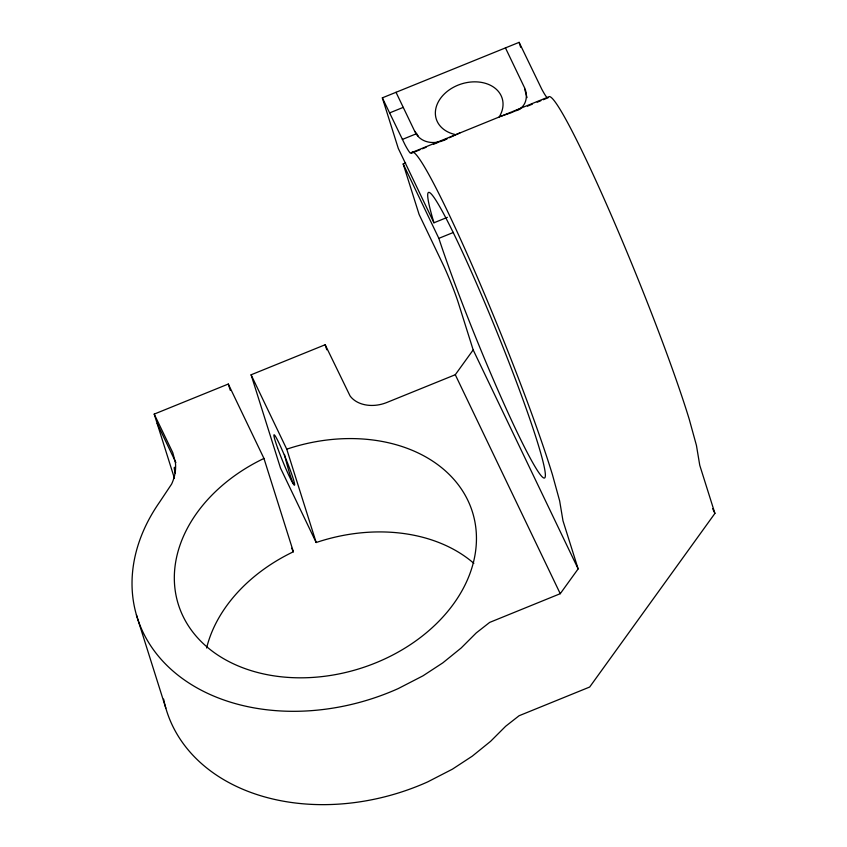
<?xml version="1.0" encoding="UTF-8"?>
<svg xmlns="http://www.w3.org/2000/svg" width="847" height="847" viewBox="0 0 847 847"><rect width="100%" height="100%" fill="white"/><g stroke="black" fill="none" stroke-linecap="round" stroke-linejoin="round"><path stroke-width="1.27" d="M548.221 97.733L547.13 97.638A61.937 4.351 67.9 0 1 541.72 89.073L519.126 42.35L382.336 97.85L404.93 144.572A61.937 4.351 67.9 0 0 410.35 153.138L548.697 96.854A197.309 13.87 67.9 0 1 609.819 211.814A197.309 13.87 67.9 0 1 689.246 419.286L696.435 445.406L699.76 465.289L714.921 513.398L589.671 687.033L519.095 715.736L505.659 726.26L490.604 741.316L472.277 756.159L452.425 769.161L427.671 781.908A197.309 148.003 -17.5 0 1 163.63 699.103M473.844 563.34A154.143 115.626 -17.5 0 0 316.175 542.525L280.526 468.126L251.093 374.798L325.184 344.74L350.055 395.92A30.831 23.123 -17.5 0 0 387.492 402.219L455.284 374.723L473.177 349.917L458.598 303.66A30.831 2.17 67.9 0 0 443.775 266L419.127 214.513L403.183 163.958L405.628 162.963M206.615 647.987A154.143 115.626 -17.5 0 1 293.38 551.768L263.957 458.439L228.298 384.04L154.207 414.109L172.799 452.69L175.424 462.737A61.937 46.458 -17.5 0 1 171.634 484.05L159.628 502.08A197.309 148.003 -17.5 0 0 178.505 675.599A197.309 148.003 -17.5 0 0 398.238 688.579L422.992 675.821L442.854 662.83L461.17 647.987L476.236 632.931L489.672 622.407L560.248 593.694L578.141 568.898L562.98 520.778L559.655 500.905L552.466 474.775A197.309 13.87 67.9 0 0 473.028 267.313A197.309 13.87 67.9 0 0 411.907 152.354M517.845 109.729C527.025 106.182 528.295 94.208 523.922 86.436L505.447 47.898M449.291 137.775L459.953 132.863M512.562 112.143L516.797 110.205M389.567 112.926L403.246 107.378M402.346 139.448L416.639 133.646M411.43 153.233L419.996 149.75M422.452 148.765L426.115 147.272M433.463 144.297L438.354 142.307M443.246 140.316L446.92 138.834M516.405 110.639L520.079 109.147M527.416 106.171L532.308 104.192M537.21 102.201L540.873 100.708M543.329 99.724L546.993 98.231M382.336 97.85L398.281 148.405L433.939 222.793L447.375 217.34M403.183 163.958L438.841 238.346L453.494 232.406M447.047 138.728C436.374 145.081 420.324 144.022 414.818 131.296M500.651 116.346L511.514 112.63M418.439 136.399L414.49 130.83L396.015 92.291M712.645 508.634L714.921 513.398M473.177 349.917L578.141 568.898M455.284 374.723L560.248 593.694M251.093 374.798L286.752 449.185L316.175 542.525M291.686 548.231L293.38 551.768M157.15 423.436L175.88 462.536M519.126 42.35L520.683 47.284M325.184 344.74L326.773 349.779M228.298 384.04L230.289 390.351M154.207 414.109L174.408 478.195M136.388 614.816L165.821 708.145M524.642 89.062L527.046 97.606M286.752 449.185A154.143 115.626 -17.5 0 1 473.081 563.7A154.143 115.626 -17.5 0 1 230.183 662.238A154.143 115.626 -17.5 0 1 263.957 458.439M175.34 473.166A34.526 2.425 67.9 0 1 175.371 468.095M433.939 222.793A154.143 10.831 67.9 0 1 486.538 306.858A154.143 10.831 67.9 0 1 538.798 472.594A154.143 10.831 67.9 0 1 438.841 238.346M455.326 134.557A34.526 25.897 -17.5 0 1 438.64 101.28A34.526 25.897 -17.5 0 1 484.368 83.027A34.526 25.897 -17.5 0 1 499.127 117.066M294.131 484.6A26.808 2.107 75.7 0 1 284.454 454.458M277.541 447.756A27.125 1.906 67.9 0 0 294.46 485.151A27.125 1.906 67.9 0 0 280.844 447.1A27.125 1.906 67.9 0 0 277.541 447.756"/></g></svg>
